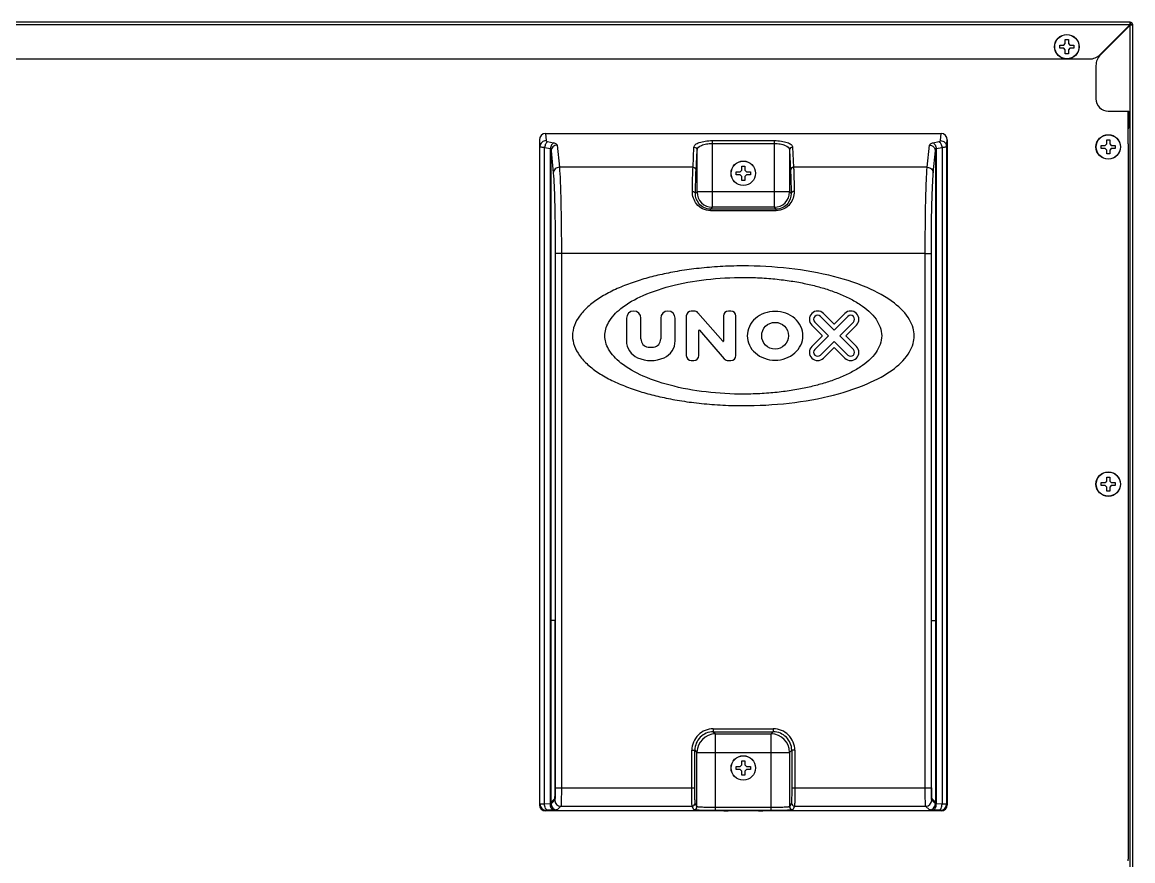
# Model space of a CAD drawing. Header units: millimetres. Extents: x 361 to 5577, y 463 to 3774.
# Drawn here: x 802.3 to 1164.4, y 2114 to 2387.6 of the extents above; entities that cross this region are included whole.
import ezdxf

# ---------------------------------------------------------------- set-up
doc = ezdxf.new("R2010")
doc.units = ezdxf.units.MM
doc.header["$LTSCALE"] = 330
doc.layers.get('0').update_dxf_attribs({"linetype": 'CONTINUOUS'})
doc.layers.add('ASSI', color=7, linetype='CONTINUOUS')
doc.layers.add('GEOM', color=7, linetype='CONTINUOUS')

msp = doc.modelspace()

# ---------------------------------------------------------------- linework, layer by layer
at = {"color": 7, "linetype": 'Continuous'}
for p, q in [((1163.48, 2387.57), (365.28, 2387.57)), ((1153.74, 2377.03), (1163.38, 2386.67)), ((1163.48, 2386.57), (1153.84, 2376.93)), ((1163.48, 2387.57), (1163.48, 2387.37)), ((1163.48, 2387.37), (1163.48, 2386.74)), ((1164.19, 2386.67), (1163.56, 2386.67)), ((1164.38, 2386.67), (1164.19, 2386.67)), ((1164.38, 1986.47), (1164.38, 2386.67)), ((1161.85, 2385.02), (1161.85, 2385.14)), ((1162.5, 2385.59), (1162.3, 2385.59)), ((1140.58, 2380.07), (1141.88, 2380.07)), ((1140.58, 2379.07), (1140.58, 2380.07)), ((1141.88, 2380.07), (1142.38, 2380.57)), ((1142.38, 2381.87), (1143.38, 2381.87)), ((1142.38, 2380.57), (1142.38, 2381.87)), ((1143.38, 2381.87), (1143.38, 2380.57)), ((1143.38, 2380.57), (1143.88, 2380.07)), ((1143.88, 2380.07), (1145.18, 2380.07)), ((1145.18, 2380.07), (1145.18, 2379.07)), ((666.38, 2375.57), (1150.21, 2375.57)), ((1141.88, 2379.07), (1140.58, 2379.07)), ((1142.38, 2378.57), (1141.88, 2379.07)), ((1142.38, 2377.27), (1142.38, 2378.57)), ((1143.38, 2377.27), (1142.38, 2377.27)), ((1143.88, 2379.07), (1143.38, 2378.57)), ((1143.38, 2378.57), (1143.38, 2377.27)), ((1145.18, 2379.07), (1143.88, 2379.07)), ((1152.38, 2373.39), (1152.38, 2362.56)), ((1156.38, 2358.56), (1163.1, 2358.56)), ((1163.1, 2352.96), (1163.1, 2358.56)), ((1162.88, 2352.96), (1163.1, 2352.96)), ((1154.08, 2347.37), (1155.38, 2347.37)), ((1154.08, 2346.37), (1154.08, 2347.37)), ((1155.38, 2347.37), (1155.88, 2347.87)), ((1155.88, 2349.17), (1156.88, 2349.17)), ((1155.88, 2347.87), (1155.88, 2349.17)), ((1156.88, 2349.17), (1156.88, 2347.87)), ((1156.88, 2347.87), (1157.38, 2347.37)), ((1157.38, 2347.37), (1158.68, 2347.37)), ((1158.68, 2347.37), (1158.68, 2346.37)), ((1162.88, 2347.9), (1162.88, 2121.77)), ((1155.38, 2346.37), (1154.08, 2346.37)), ((1155.88, 2345.87), (1155.38, 2346.37)), ((1155.88, 2344.57), (1155.88, 2345.87)), ((1156.88, 2344.57), (1155.88, 2344.57)), ((1157.38, 2346.37), (1156.88, 2345.87)), ((1156.88, 2345.87), (1156.88, 2344.57)), ((1158.68, 2346.37), (1157.38, 2346.37)), ((1036.88, 2340.57), (1037.88, 2340.57)), ((1036.88, 2339.27), (1036.88, 2340.57)), ((1037.88, 2340.57), (1037.88, 2339.27)), ((1035.08, 2338.77), (1036.38, 2338.77)), ((1035.08, 2337.77), (1035.08, 2338.77)), ((1036.38, 2337.77), (1035.08, 2337.77)), ((1036.38, 2338.77), (1036.88, 2339.27)), ((1036.88, 2337.27), (1036.38, 2337.77)), ((1036.88, 2335.97), (1036.88, 2337.27)), ((1037.88, 2335.97), (1036.88, 2335.97)), ((1037.88, 2339.27), (1038.38, 2338.77)), ((1038.38, 2337.77), (1037.88, 2337.27)), ((1037.88, 2337.27), (1037.88, 2335.97)), ((1038.38, 2338.77), (1039.68, 2338.77)), ((1039.68, 2337.77), (1038.38, 2337.77)), ((1039.68, 2338.77), (1039.68, 2337.77)), ((1155.88, 2239.17), (1156.88, 2239.17)), ((1155.88, 2237.87), (1155.88, 2239.17)), ((1156.88, 2239.17), (1156.88, 2237.87)), ((1154.08, 2237.37), (1155.38, 2237.37)), ((1154.08, 2236.37), (1154.08, 2237.37)), ((1155.38, 2236.37), (1154.08, 2236.37)), ((1155.38, 2237.37), (1155.88, 2237.87)), ((1155.88, 2235.87), (1155.38, 2236.37)), ((1155.88, 2234.57), (1155.88, 2235.87)), ((1156.88, 2234.57), (1155.88, 2234.57)), ((1156.88, 2237.87), (1157.38, 2237.37)), ((1157.38, 2236.37), (1156.88, 2235.87)), ((1156.88, 2235.87), (1156.88, 2234.57)), ((1157.38, 2237.37), (1158.68, 2237.37)), ((1158.68, 2236.37), (1157.38, 2236.37)), ((1158.68, 2237.37), (1158.68, 2236.37)), ((1035.08, 2144.77), (1036.38, 2144.77)), ((1035.08, 2143.77), (1035.08, 2144.77)), ((1036.38, 2144.77), (1036.88, 2145.27)), ((1036.88, 2146.57), (1037.88, 2146.57)), ((1036.88, 2145.27), (1036.88, 2146.57)), ((1037.88, 2146.57), (1037.88, 2145.27)), ((1037.88, 2145.27), (1038.38, 2144.77)), ((1038.38, 2144.77), (1039.68, 2144.77)), ((1039.68, 2144.77), (1039.68, 2143.77)), ((1036.38, 2143.77), (1035.08, 2143.77)), ((1036.88, 2143.27), (1036.38, 2143.77)), ((1036.88, 2141.97), (1036.88, 2143.27)), ((1037.88, 2141.97), (1036.88, 2141.97)), ((1038.38, 2143.77), (1037.88, 2143.27)), ((1037.88, 2143.27), (1037.88, 2141.97)), ((1039.68, 2143.77), (1038.38, 2143.77))]:
    msp.add_line(p, q, dxfattribs=at)
at = {"color": 9, "linetype": 'Continuous'}
for p, q in [((1163.38, 2386.67), (666.38, 2386.67)), ((1163.48, 1986.47), (1163.48, 2386.57))]:
    msp.add_line(p, q, dxfattribs=at)
at = {"color": 7, "linetype": 'Continuous'}
for centre, radius, start, end in [((1163.48, 2386.67), 0.9, 0, 90), ((1163.48, 2386.67), 0.1, 0, 90), ((1159.88, 2382.77), 3, 47.7026, 50.4171), ((1162.34, 2385.57), 1, 39.4674, 47.6574), ((1150.21, 2380.57), 5, 270, 315), ((1157.38, 2373.39), 5, 135, 180), ((1156.38, 2362.56), 4, 180, 270)]:
    msp.add_arc(centre, radius, start, end, dxfattribs=at)
for points, knots in [([(1163.48, 2387.37), (1163.47, 2387.33), (1163.43, 2387.09), (1163.4, 2386.85), (1163.38, 2386.67)], [0, 0, 0, 0, 0.202336, 1, 1, 1, 1]), ([(1163.48, 2386.74), (1163.47, 2386.74), (1163.47, 2386.74), (1163.46, 2386.73), (1163.45, 2386.73)], [0, 0, 0, 0, 0.491698, 1, 1, 1, 1]), ([(1164.19, 2386.67), (1164.14, 2386.66), (1163.91, 2386.62), (1163.67, 2386.59), (1163.48, 2386.57)], [0, 0, 0, 0, 0.202336, 1, 1, 1, 1]), ([(1163.56, 2386.67), (1163.55, 2386.66), (1163.55, 2386.65), (1163.54, 2386.64), (1163.54, 2386.64)], [0, 0, 0, 0, 0.491698, 1, 1, 1, 1])]:
    msp.add_open_spline(points, degree=3, knots=knots, dxfattribs=at)
for points in [[(1163.45, 2386.73), (1163.43, 2386.71), (1163.4, 2386.69), (1163.38, 2386.67)], [(1163.52, 2386.62), (1163.51, 2386.6), (1163.49, 2386.58), (1163.48, 2386.57)], [(1163.54, 2386.64), (1163.54, 2386.63), (1163.53, 2386.62), (1163.52, 2386.62)]]:
    msp.add_open_spline(points, degree=3, dxfattribs=at)
at = {"layer": 'ASSI', "color": 7, "linetype": 'Continuous'}
for centre in [(1142.88, 2379.57), (1156.38, 2346.87), (1037.38, 2338.27), (1156.38, 2236.87), (1037.38, 2144.27)]:
    msp.add_circle(centre, 4, dxfattribs=at)
at = {"layer": 'ASSI', "color": 9, "linetype": 'Continuous'}
for centre in [(1142.88, 2379.57), (1156.38, 2346.87), (1037.38, 2338.27), (1156.38, 2236.87), (1037.38, 2144.27)]:
    msp.add_circle(centre, 3.95, dxfattribs=at)
at = {"layer": 'GEOM', "color": 7, "linetype": 'Continuous'}
for p, q in [((1162.88, 2347.9), (1162.88, 2358.56)), ((972.86, 2351.27), (1101.9, 2351.27)), ((970.88, 2349.16), (970.88, 2132.26)), ((1103.88, 2349.16), (1103.88, 2132.26)), ((1021.35, 2293.34), (1020.42, 2293.34)), ((1030.68, 2283.46), (1022.57, 2292.79)), ((1033.34, 2293.34), (1032.53, 2293.34)), ((1066.89, 2289.17), (1063.51, 2292.55)), ((1070.47, 2292.55), (1067.09, 2289.17)), ((999.29, 2290.99), (999.29, 2283.64)), ((1004, 2284.23), (1004, 2290.99)), ((1010.46, 2290.99), (1010.46, 2284.23)), ((1015.17, 2283.64), (1015.17, 2290.99)), ((1018.8, 2291.73), (1018.8, 2278.8)), ((1030.92, 2291.73), (1030.92, 2283.54)), ((1034.96, 2278.8), (1034.96, 2291.73)), ((1059.7, 2288.75), (1063.09, 2285.36)), ((1065.17, 2285.27), (1060.7, 2289.74)), ((1062.52, 2291.56), (1066.99, 2287.08)), ((1066.99, 2287.08), (1071.46, 2291.56)), ((1073.28, 2289.74), (1068.81, 2285.27)), ((1070.89, 2285.36), (1074.28, 2288.75)), ((1022.84, 2278.8), (1022.84, 2286.99)), ((1023.08, 2287.07), (1031.19, 2277.74)), ((1063.09, 2285.17), (1059.7, 2281.78)), ((1060.7, 2280.79), (1065.17, 2285.27)), ((1068.81, 2285.27), (1073.28, 2280.79)), ((1074.28, 2281.78), (1070.89, 2285.17)), ((1066.99, 2283.45), (1062.52, 2278.97)), ((1071.46, 2278.97), (1066.99, 2283.45)), ((1063.51, 2277.98), (1066.89, 2281.36)), ((1067.09, 2281.36), (1070.47, 2277.98)), ((1020.42, 2277.19), (1021.23, 2277.19)), ((1032.41, 2277.19), (1033.34, 2277.19)), ((976.04, 2192.33), (974.72, 2192.33)), ((974.72, 2133.11), (974.72, 2192.33)), ((976.04, 2137.81), (976.04, 2192.33)), ((1098.72, 2192.33), (1100.04, 2192.33)), ((1098.72, 2137.81), (1098.72, 2192.33)), ((1100.04, 2192.33), (1100.04, 2133.11)), ((974.72, 2133.11), (975.92, 2134.31)), ((1100.04, 2133.11), (1098.84, 2134.31)), ((1031.05, 2130.27), (972.88, 2130.27)), ((1040.88, 2130.33), (1033.88, 2130.33)), ((1101.88, 2130.27), (1043.71, 2130.27)), ((1162.88, 2121.77), (1162.88, 2114.54))]:
    msp.add_line(p, q, dxfattribs=at)
at = {"layer": 'GEOM', "color": 9, "linetype": 'Continuous'}
for p, q in [((972.86, 2351.27), (973.08, 2348.92)), ((1101.68, 2348.92), (1101.9, 2351.27)), ((970.88, 2349.16), (971.08, 2347.04)), ((971.08, 2132.47), (971.08, 2347.04)), ((972.58, 2132.5), (972.58, 2346.74)), ((972.58, 2346.74), (974.47, 2346.34)), ((973.58, 2348.62), (975.47, 2348.22)), ((976.72, 2347.46), (977.41, 2340.25)), ((1020.98, 2340.25), (1021.29, 2346.81)), ((1027.29, 2348.96), (1047.47, 2348.96)), ((1027.29, 2327.18), (1027.29, 2348.96)), ((1027.29, 2348.02), (1047.47, 2348.02)), ((1047.47, 2348.96), (1047.47, 2327.18)), ((1053.46, 2346.81), (1053.78, 2340.25)), ((1097.34, 2340.25), (1098.04, 2347.46)), ((1099.28, 2348.22), (1101.18, 2348.62)), ((1100.28, 2346.34), (1102.18, 2346.74)), ((1102.18, 2346.74), (1102.18, 2132.5)), ((1103.67, 2347.04), (1103.88, 2349.16)), ((1103.67, 2347.04), (1103.67, 2132.47)), ((974.47, 2132.53), (974.47, 2346.34)), ((974.72, 2192.33), (974.72, 2345.58)), ((974.72, 2345.58), (975.41, 2338.37)), ((1021.98, 2339.31), (1022.29, 2345.87)), ((1022.29, 2332.18), (1022.29, 2345.87)), ((1052.46, 2345.87), (1052.78, 2339.31)), ((1052.46, 2345.87), (1052.46, 2332.18)), ((1099.34, 2338.37), (1100.04, 2345.58)), ((1100.04, 2345.58), (1100.04, 2192.33)), ((1100.28, 2346.34), (1100.28, 2132.53)), ((1020.98, 2340.25), (977.41, 2340.25)), ((1097.34, 2340.25), (1053.78, 2340.25)), ((1021.78, 2331.66), (1022.29, 2332.18)), ((1052.46, 2332.18), (1022.29, 2332.18)), ((1052.98, 2331.66), (1052.46, 2332.18)), ((1026.7, 2326.59), (1027.29, 2327.18)), ((1048.05, 2326.59), (1026.7, 2326.59)), ((1026.7, 2326.06), (1026.7, 2326.59)), ((1048.05, 2326.06), (1026.7, 2326.06)), ((1047.47, 2327.18), (1027.29, 2327.18)), ((1048.05, 2326.59), (1047.47, 2327.18)), ((1048.05, 2326.06), (1048.05, 2326.59)), ((978.06, 2312.06), (976.06, 2312.06)), ((976.06, 2312.06), (976.06, 2137.81)), ((1096.7, 2312.06), (978.06, 2312.06)), ((978.06, 2312.06), (978.06, 2137.81)), ((1096.7, 2312.06), (1098.7, 2312.06)), ((1096.7, 2137.81), (1096.7, 2312.06)), ((1098.7, 2137.81), (1098.7, 2312.06)), ((1027.59, 2157.05), (1047.17, 2157.05)), ((1027.59, 2157.05), (1027.59, 2156.05)), ((1027.59, 2156.05), (1047.17, 2156.05)), ((1027.59, 2156.05), (1028.27, 2155.37)), ((1028.27, 2155.37), (1046.48, 2155.37)), ((1028.27, 2130.37), (1028.27, 2155.37)), ((1047.17, 2156.05), (1046.48, 2155.37)), ((1046.48, 2130.37), (1046.48, 2155.37)), ((1047.17, 2157.05), (1047.17, 2156.05)), ((1020.59, 2150.05), (1021.59, 2150.05)), ((1020.59, 2137.81), (1020.59, 2150.05)), ((1021.59, 2150.05), (1022.28, 2149.37)), ((1021.59, 2137.81), (1021.59, 2150.05)), ((1022.28, 2149.37), (1052.48, 2149.37)), ((1022.28, 2131.61), (1022.28, 2149.37)), ((1053.16, 2150.05), (1052.48, 2149.37)), ((1052.48, 2149.37), (1052.48, 2131.61)), ((1054.16, 2150.05), (1053.16, 2150.05)), ((1053.16, 2150.05), (1053.16, 2137.81)), ((1054.16, 2150.05), (1054.16, 2137.81)), ((976.06, 2137.81), (1021.59, 2137.81)), ((1053.16, 2137.81), (1098.7, 2137.81)), ((975.92, 2133.81), (974.72, 2132.61)), ((974.72, 2132.61), (974.72, 2133.11)), ((1100.04, 2132.61), (1098.83, 2133.81)), ((1100.04, 2133.11), (1100.04, 2132.61)), ((971.08, 2132.47), (970.88, 2132.26)), ((974.47, 2132.53), (972.58, 2132.5)), ((973.08, 2130.47), (972.88, 2130.27)), ((975.47, 2130.54), (973.58, 2130.5)), ((977.92, 2131.81), (976.72, 2130.61)), ((977.92, 2131.81), (1020.68, 2131.81)), ((1021.28, 2130.61), (1020.68, 2131.81)), ((1022.28, 2131.61), (1021.68, 2132.81)), ((1046.48, 2131.37), (1028.27, 2131.37)), ((1046.48, 2130.37), (1028.27, 2130.37)), ((1053.08, 2132.81), (1052.48, 2131.61)), ((1054.08, 2131.81), (1053.48, 2130.61)), ((1054.08, 2131.81), (1096.84, 2131.81)), ((1098.04, 2130.61), (1096.84, 2131.81)), ((1101.18, 2130.5), (1099.28, 2130.54)), ((1102.18, 2132.5), (1100.28, 2132.53)), ((1101.88, 2130.27), (1101.68, 2130.47)), ((1103.88, 2132.26), (1103.67, 2132.47))]:
    msp.add_line(p, q, dxfattribs=at)
at = {"layer": 'GEOM', "color": 7, "linetype": 'Continuous'}
msp.add_circle((1047.74, 2285.27), 4.37, dxfattribs=at)
at = {"layer": 'GEOM', "color": 9, "linetype": 'Continuous'}
for centre, radius, start, end in [((1027.29, 2332.18), 5, 180.0211, 269.9789), ((1047.46, 2332.18), 5, 270.0211, 359.9789), ((1027.59, 2150.05), 7, 89.9969, 180.0031), ((1027.59, 2150.05), 6, 89.9929, 180.0071), ((1028.28, 2149.37), 6, 90.0211, 179.9789), ((1046.48, 2149.37), 6, 0.0211, 89.9789), ((1047.17, 2150.05), 7, 359.9969, 90.0031), ((1047.17, 2150.05), 6, 359.9929, 90.0071), ((977.92, 2133.81), 2, 180.0842, 269.9158), ((1096.83, 2133.81), 2, 270.0842, 359.9158), ((973.08, 2132.47), 2, 180.0842, 269.9158), ((976.72, 2132.61), 2, 180.0842, 269.9158), ((1020.68, 2132.81), 1, 270.029, 359.9448), ((1021.28, 2131.61), 1, 270.029, 359.9448), ((1053.48, 2131.61), 1, 180.0552, 269.971), ((1054.08, 2132.81), 1, 180.0552, 269.971), ((1098.03, 2132.61), 2, 270.0842, 359.9158), ((1101.67, 2132.47), 2, 270.0842, 359.9158)]:
    msp.add_arc(centre, radius, start, end, dxfattribs=at)
at = {"layer": 'GEOM', "color": 7, "linetype": 'Continuous'}
for centre, radius, start, end in [((1001.64, 2290.99), 2.36, 0, 180), ((1012.81, 2290.99), 2.36, 0, 180), ((1020.42, 2291.73), 1.62, 90, 180), ((1021.35, 2291.73), 1.62, 41, 90), ((1032.53, 2291.73), 1.62, 90, 180), ((1033.34, 2291.73), 1.62, 0, 90), ((1061.61, 2290.65), 2.69, 45, 225), ((1072.37, 2290.65), 2.69, 315, 135), ((1061.61, 2290.65), 1.29, 45, 225), ((1066.99, 2289.26), 0.135, 225, 315), ((1072.37, 2290.65), 1.29, 315, 135), ((1022.98, 2286.99), 0.135, 41, 180), ((1062.99, 2285.27), 0.135, 315, 45), ((1070.99, 2285.27), 0.135, 135, 225), ((1005.34, 2283.64), 6.06, 180, 246.4218), ((1006.69, 2284.23), 2.69, 180, 262.3377), ((1007.23, 2288.23), 6.73, 262.3377, 277.6623), ((1007.77, 2284.23), 2.69, 277.6623, 360), ((1009.11, 2283.64), 6.06, 293.5782, 360), ((1030.78, 2283.54), 0.135, 221, 360), ((1061.61, 2279.88), 2.69, 135, 315), ((1066.99, 2281.27), 0.135, 45, 135), ((1072.37, 2279.88), 2.69, 225, 45), ((1007.23, 2287.96), 10.77, 246.4218, 293.5782), ((1020.42, 2278.8), 1.62, 180, 270), ((1021.23, 2278.8), 1.62, 270, 360), ((1033.34, 2278.8), 1.62, 270, 360), ((1061.61, 2279.88), 1.29, 135, 315), ((1072.37, 2279.88), 1.29, 225, 45), ((1032.41, 2278.8), 1.62, 221, 270), ((1157.88, 2114.54), 5, 353.6598, 360)]:
    msp.add_arc(centre, radius, start, end, dxfattribs=at)
for centre, major_axis, ratio, start_param, end_param in [((972.88, 2349.14), (-0.2, 2.12), 0.939187, -0.089867, 1.468993), ((1101.88, 2349.14), (0.2, 2.12), 0.939187, -1.468993, 0.089867), ((975.92, 2137.81), (0, 3.5), 0.034921, -3.106686, -1.570796), ((1098.84, 2137.81), (0, 3.5), 0.034921, -4.712389, -3.176499), ((972.88, 2132.27), (1.42, 1.42), 0.998783, 2.356803, 3.926382), ((1031.05, 2130.32), (1.5, 0), 0.034921, -1.570796, -0.339837), ((1033.88, 2130.28), (1.5, 0), 0.034921, 1.570796, 2.801756), ((1040.88, 2130.28), (1.5, 0), 0.034921, 0.339837, 1.570796), ((1043.71, 2130.32), (1.5, 0), 0.034921, -2.801756, -1.570796), ((1101.88, 2132.27), (-1.42, 1.42), 0.998783, -3.926382, -2.356803)]:
    msp.add_ellipse(centre, major_axis=major_axis, ratio=ratio, start_param=start_param, end_param=end_param, dxfattribs=at)
at = {"layer": 'GEOM', "color": 9, "linetype": 'Continuous'}
for points, knots in [([(973.08, 2348.92), (972.58, 2348.91), (971.55, 2348.53), (971.09, 2347.52), (971.08, 2347.04)], [0, 0, 0, 0, 0.510722, 1, 1, 1, 1]), ([(971.08, 2347.04), (971.1, 2346.99), (971.27, 2346.92), (971.55, 2346.85), (972.02, 2346.78), (972.38, 2346.75), (972.58, 2346.74)], [0, 0, 0, 0, 0.097778, 0.301691, 0.608062, 1, 1, 1, 1]), ([(973.58, 2348.62), (973.31, 2348.46), (972.86, 2347.83), (972.64, 2347.14), (972.58, 2346.74)], [0, 0, 0, 0, 0.435019, 1, 1, 1, 1]), ([(973.08, 2348.92), (973.08, 2348.89), (973.19, 2348.7), (973.41, 2348.65), (973.58, 2348.62)], [0, 0, 0, 0, 0.161319, 1, 1, 1, 1]), ([(975.47, 2348.22), (975.2, 2348.07), (974.75, 2347.44), (974.54, 2346.74), (974.47, 2346.34)], [0, 0, 0, 0, 0.435019, 1, 1, 1, 1]), ([(976.72, 2347.46), (976.22, 2347.46), (975.19, 2347.08), (974.73, 2346.07), (974.72, 2345.58)], [0, 0, 0, 0, 0.510723, 1, 1, 1, 1]), ([(975.47, 2348.22), (975.78, 2348.15), (976.26, 2348.03), (976.7, 2347.65), (976.72, 2347.46)], [0, 0, 0, 0, 0.633331, 1, 1, 1, 1]), ([(1021.29, 2346.81), (1021.31, 2347.12), (1021.84, 2347.83), (1023.18, 2348.42), (1025.06, 2348.86), (1026.51, 2348.96), (1027.29, 2348.96)], [0, 0, 0, 0, 0.138083, 0.353491, 0.651054, 1, 1, 1, 1]), ([(1021.29, 2346.81), (1021.55, 2346.81), (1022.06, 2346.62), (1022.29, 2346.11), (1022.29, 2345.87)], [0, 0, 0, 0, 0.510881, 1, 1, 1, 1]), ([(1022.29, 2345.87), (1022.32, 2346.56), (1023.63, 2347.45), (1025.39, 2347.9), (1026.63, 2348.02), (1027.29, 2348.02)], [0, 0, 0, 0, 0.359608, 0.654554, 1, 1, 1, 1]), ([(1047.47, 2348.96), (1048.24, 2348.96), (1049.69, 2348.86), (1051.58, 2348.42), (1052.91, 2347.83), (1053.45, 2347.12), (1053.46, 2346.81)], [0, 0, 0, 0, 0.348945, 0.646509, 0.861917, 1, 1, 1, 1]), ([(1047.47, 2348.02), (1048.12, 2348.02), (1049.37, 2347.9), (1051.13, 2347.45), (1052.44, 2346.56), (1052.46, 2345.87)], [0, 0, 0, 0, 0.345445, 0.640391, 1, 1, 1, 1]), ([(1053.46, 2346.81), (1053.21, 2346.81), (1052.7, 2346.62), (1052.47, 2346.11), (1052.46, 2345.87)], [0, 0, 0, 0, 0.510881, 1, 1, 1, 1]), ([(1098.04, 2347.46), (1098.05, 2347.65), (1098.5, 2348.03), (1098.97, 2348.15), (1099.28, 2348.22)], [0, 0, 0, 0, 0.366669, 1, 1, 1, 1]), ([(1098.04, 2347.46), (1098.54, 2347.46), (1099.57, 2347.08), (1100.03, 2346.07), (1100.04, 2345.58)], [0, 0, 0, 0, 0.510723, 1, 1, 1, 1]), ([(1099.28, 2348.22), (1099.56, 2348.07), (1100.01, 2347.44), (1100.22, 2346.74), (1100.28, 2346.34)], [0, 0, 0, 0, 0.435019, 1, 1, 1, 1]), ([(1101.18, 2348.62), (1101.25, 2348.63), (1101.43, 2348.68), (1101.66, 2348.79), (1101.68, 2348.92)], [0, 0, 0, 0, 0.356305, 1, 1, 1, 1]), ([(1101.18, 2348.62), (1101.45, 2348.46), (1101.9, 2347.83), (1102.11, 2347.14), (1102.18, 2346.74)], [0, 0, 0, 0, 0.435018, 1, 1, 1, 1]), ([(1101.68, 2348.92), (1102.18, 2348.91), (1103.21, 2348.53), (1103.67, 2347.52), (1103.67, 2347.04)], [0, 0, 0, 0, 0.510723, 1, 1, 1, 1]), ([(1102.18, 2346.74), (1102.38, 2346.75), (1102.73, 2346.78), (1103.21, 2346.85), (1103.49, 2346.92), (1103.66, 2346.99), (1103.67, 2347.04)], [0, 0, 0, 0, 0.391938, 0.698309, 0.902222, 1, 1, 1, 1]), ([(977.41, 2340.25), (976.91, 2340.25), (975.88, 2339.87), (975.42, 2338.85), (975.41, 2338.37)], [0, 0, 0, 0, 0.510723, 1, 1, 1, 1]), ([(977.41, 2340.25), (977.54, 2338.79), (977.72, 2335.13), (978, 2325.73), (978.06, 2317.8), (978.06, 2312.06)], [0, 0, 0, 0, 0.155881, 0.389764, 1, 1, 1, 1]), ([(1020.78, 2332.34), (1020.79, 2333.17), (1020.84, 2335.81), (1020.89, 2338.45), (1020.98, 2340.25)], [0, 0, 0, 0, 0.31565, 1, 1, 1, 1]), ([(1020.98, 2340.25), (1021.23, 2340.25), (1021.75, 2340.06), (1021.98, 2339.55), (1021.98, 2339.31)], [0, 0, 0, 0, 0.510881, 1, 1, 1, 1]), ([(1053.78, 2340.25), (1053.53, 2340.25), (1053.01, 2340.06), (1052.78, 2339.55), (1052.78, 2339.31)], [0, 0, 0, 0, 0.510881, 1, 1, 1, 1]), ([(1053.78, 2340.25), (1053.8, 2339.77), (1053.9, 2337.14), (1053.95, 2334.5), (1053.98, 2332.34)], [0, 0, 0, 0, 0.180706, 1, 1, 1, 1]), ([(1096.7, 2312.06), (1096.7, 2317.8), (1096.76, 2325.73), (1097.04, 2335.13), (1097.21, 2338.79), (1097.34, 2340.25)], [0, 0, 0, 0, 0.610236, 0.844119, 1, 1, 1, 1]), ([(1097.34, 2340.25), (1097.85, 2340.25), (1098.87, 2339.87), (1099.34, 2338.85), (1099.34, 2338.37)], [0, 0, 0, 0, 0.510723, 1, 1, 1, 1]), ([(975.41, 2338.37), (975.54, 2337.01), (975.72, 2333.59), (976, 2324.82), (976.06, 2317.41), (976.06, 2312.06)], [0, 0, 0, 0, 0.155909, 0.389791, 1, 1, 1, 1]), ([(1021.78, 2331.66), (1021.79, 2332.47), (1021.84, 2335.02), (1021.89, 2337.57), (1021.98, 2339.31)], [0, 0, 0, 0, 0.315646, 1, 1, 1, 1]), ([(1052.78, 2339.31), (1052.8, 2338.85), (1052.9, 2336.3), (1052.95, 2333.75), (1052.98, 2331.66)], [0, 0, 0, 0, 0.180712, 1, 1, 1, 1]), ([(1098.7, 2312.06), (1098.7, 2317.41), (1098.76, 2324.82), (1099.04, 2333.59), (1099.21, 2337.01), (1099.34, 2338.37)], [0, 0, 0, 0, 0.610209, 0.844091, 1, 1, 1, 1]), ([(1026.7, 2326.06), (1025.82, 2326.06), (1024.06, 2326.48), (1021.54, 2328.52), (1020.76, 2330.9), (1020.78, 2332.34)], [0, 0, 0, 0, 0.280668, 0.54602, 1, 1, 1, 1]), ([(1020.78, 2332.34), (1021.02, 2332.34), (1021.47, 2332.25), (1021.77, 2331.85), (1021.78, 2331.66)], [0, 0, 0, 0, 0.565967, 1, 1, 1, 1]), ([(1053.98, 2332.34), (1054, 2330.9), (1053.21, 2328.52), (1050.7, 2326.48), (1048.94, 2326.06), (1048.05, 2326.06)], [0, 0, 0, 0, 0.453951, 0.719302, 1, 1, 1, 1]), ([(1053.98, 2332.34), (1053.74, 2332.34), (1053.29, 2332.25), (1052.98, 2331.85), (1052.98, 2331.66)], [0, 0, 0, 0, 0.56597, 1, 1, 1, 1]), ([(1026.7, 2326.59), (1025.95, 2326.59), (1024.47, 2326.94), (1022.4, 2328.6), (1021.76, 2330.52), (1021.78, 2331.66)], [0, 0, 0, 0, 0.291014, 0.559893, 1, 1, 1, 1]), ([(1052.98, 2331.66), (1053, 2330.52), (1052.36, 2328.6), (1050.28, 2326.94), (1048.81, 2326.59), (1048.05, 2326.59)], [0, 0, 0, 0, 0.440081, 0.708954, 1, 1, 1, 1]), ([(976.06, 2137.81), (976.06, 2137.31), (976.05, 2136.38), (976.03, 2135.29), (976, 2134.57), (975.98, 2134.19), (975.95, 2133.96), (975.95, 2133.83), (975.92, 2133.81)], [0, 0, 0, 0, 0.374357, 0.694186, 0.818633, 0.913083, 0.974152, 1, 1, 1, 1]), ([(978.06, 2137.81), (978.06, 2137.06), (978.05, 2135.67), (978.03, 2134.03), (978, 2132.95), (977.99, 2132.39), (977.94, 2132.04), (977.95, 2131.85), (977.92, 2131.81)], [0, 0, 0, 0, 0.374627, 0.694679, 0.819193, 0.913644, 0.974598, 1, 1, 1, 1]), ([(1020.68, 2131.81), (1020.66, 2131.86), (1020.67, 2132.03), (1020.64, 2132.39), (1020.63, 2132.95), (1020.61, 2134.03), (1020.6, 2135.67), (1020.59, 2137.06), (1020.59, 2137.81)], [0, 0, 0, 0, 0.025181, 0.086079, 0.180531, 0.305078, 0.625241, 1, 1, 1, 1]), ([(1021.68, 2132.81), (1021.66, 2132.85), (1021.66, 2133), (1021.64, 2133.29), (1021.63, 2133.76), (1021.61, 2134.66), (1021.6, 2136.02), (1021.59, 2137.18), (1021.59, 2137.81)], [0, 0, 0, 0, 0.025242, 0.086158, 0.18061, 0.305146, 0.625282, 1, 1, 1, 1]), ([(1053.16, 2137.81), (1053.16, 2137.18), (1053.16, 2136.02), (1053.15, 2134.66), (1053.13, 2133.76), (1053.12, 2133.29), (1053.09, 2133), (1053.1, 2132.85), (1053.08, 2132.81)], [0, 0, 0, 0, 0.374718, 0.694854, 0.81939, 0.913842, 0.974758, 1, 1, 1, 1]), ([(1054.16, 2137.81), (1054.16, 2137.06), (1054.16, 2135.67), (1054.15, 2134.03), (1054.13, 2132.95), (1054.12, 2132.39), (1054.09, 2132.03), (1054.1, 2131.86), (1054.08, 2131.81)], [0, 0, 0, 0, 0.374759, 0.694922, 0.819469, 0.913921, 0.974819, 1, 1, 1, 1]), ([(1096.84, 2131.81), (1096.81, 2131.85), (1096.81, 2132.04), (1096.77, 2132.39), (1096.76, 2132.95), (1096.73, 2134.03), (1096.71, 2135.67), (1096.7, 2137.06), (1096.7, 2137.81)], [0, 0, 0, 0, 0.025402, 0.086356, 0.180807, 0.305321, 0.625373, 1, 1, 1, 1]), ([(1098.83, 2133.81), (1098.81, 2133.83), (1098.81, 2133.96), (1098.77, 2134.19), (1098.76, 2134.57), (1098.73, 2135.29), (1098.71, 2136.38), (1098.7, 2137.31), (1098.7, 2137.81)], [0, 0, 0, 0, 0.025848, 0.086917, 0.181367, 0.305814, 0.625643, 1, 1, 1, 1]), ([(972.58, 2132.5), (972.22, 2132.49), (971.76, 2132.5), (971.27, 2132.47), (971.12, 2132.48), (971.08, 2132.47)], [0, 0, 0, 0, 0.715028, 0.918581, 1, 1, 1, 1]), ([(973.58, 2130.5), (973.27, 2130.52), (972.68, 2131.26), (972.59, 2132.02), (972.58, 2132.5)], [0, 0, 0, 0, 0.393223, 1, 1, 1, 1]), ([(973.58, 2130.5), (973.46, 2130.5), (973.31, 2130.46), (973.11, 2130.5), (973.08, 2130.47)], [0, 0, 0, 0, 0.713951, 1, 1, 1, 1]), ([(974.72, 2132.61), (974.72, 2132.58), (974.61, 2132.55), (974.53, 2132.54), (974.47, 2132.53)], [0, 0, 0, 0, 0.311407, 1, 1, 1, 1]), ([(975.47, 2130.54), (975.16, 2130.55), (974.57, 2131.3), (974.48, 2132.06), (974.47, 2132.53)], [0, 0, 0, 0, 0.393223, 1, 1, 1, 1]), ([(976.72, 2130.61), (976.7, 2130.58), (976.56, 2130.59), (976.33, 2130.56), (975.94, 2130.55), (975.64, 2130.54), (975.47, 2130.54)], [0, 0, 0, 0, 0.082853, 0.286413, 0.598689, 1, 1, 1, 1]), ([(1028.27, 2130.37), (1027.39, 2130.37), (1026.11, 2130.38), (1024.47, 2130.41), (1023.43, 2130.43), (1022.58, 2130.48), (1021.91, 2130.5), (1021.54, 2130.57), (1021.3, 2130.56), (1021.28, 2130.61)], [0, 0, 0, 0, 0.378159, 0.549387, 0.699997, 0.824324, 0.91776, 0.976895, 1, 1, 1, 1]), ([(1028.27, 2131.37), (1027.52, 2131.37), (1026.42, 2131.38), (1025.02, 2131.41), (1024.12, 2131.43), (1023.39, 2131.48), (1022.81, 2131.5), (1022.5, 2131.56), (1022.29, 2131.57), (1022.28, 2131.61)], [0, 0, 0, 0, 0.377968, 0.549105, 0.699638, 0.82392, 0.917353, 0.976563, 1, 1, 1, 1]), ([(1052.48, 2131.61), (1052.46, 2131.57), (1052.25, 2131.56), (1051.94, 2131.5), (1051.37, 2131.48), (1050.64, 2131.43), (1049.74, 2131.41), (1048.34, 2131.38), (1047.24, 2131.37), (1046.48, 2131.37)], [0, 0, 0, 0, 0.023437, 0.082647, 0.17608, 0.300362, 0.450895, 0.622032, 1, 1, 1, 1]), ([(1053.48, 2130.61), (1053.46, 2130.56), (1053.21, 2130.57), (1052.85, 2130.5), (1052.18, 2130.48), (1051.33, 2130.43), (1050.28, 2130.41), (1048.65, 2130.38), (1047.37, 2130.37), (1046.48, 2130.37)], [0, 0, 0, 0, 0.023105, 0.08224, 0.175676, 0.300003, 0.450613, 0.621841, 1, 1, 1, 1]), ([(1099.28, 2130.54), (1099.12, 2130.54), (1098.82, 2130.55), (1098.43, 2130.56), (1098.2, 2130.59), (1098.06, 2130.58), (1098.04, 2130.61)], [0, 0, 0, 0, 0.401313, 0.713586, 0.917151, 1, 1, 1, 1]), ([(1099.28, 2130.54), (1099.59, 2130.55), (1100.19, 2131.3), (1100.28, 2132.06), (1100.28, 2132.53)], [0, 0, 0, 0, 0.393223, 1, 1, 1, 1]), ([(1100.28, 2132.53), (1100.22, 2132.54), (1100.15, 2132.55), (1100.04, 2132.58), (1100.04, 2132.61)], [0, 0, 0, 0, 0.688593, 1, 1, 1, 1]), ([(1101.18, 2130.5), (1101.48, 2130.52), (1102.08, 2131.26), (1102.17, 2132.02), (1102.18, 2132.5)], [0, 0, 0, 0, 0.393223, 1, 1, 1, 1]), ([(1101.68, 2130.47), (1101.64, 2130.5), (1101.45, 2130.46), (1101.3, 2130.5), (1101.18, 2130.5)], [0, 0, 0, 0, 0.286049, 1, 1, 1, 1]), ([(1103.67, 2132.47), (1103.64, 2132.48), (1103.49, 2132.47), (1103, 2132.5), (1102.53, 2132.49), (1102.18, 2132.5)], [0, 0, 0, 0, 0.081419, 0.284972, 1, 1, 1, 1])]:
    msp.add_open_spline(points, degree=3, knots=knots, dxfattribs=at)
for points in [[(974.47, 2346.34), (974.66, 2346.15), (974.72, 2345.85), (974.72, 2345.58)], [(1100.04, 2345.58), (1100.04, 2345.85), (1100.1, 2346.15), (1100.28, 2346.34)]]:
    msp.add_open_spline(points, degree=3, dxfattribs=at)
at = {"layer": 'GEOM', "color": 7, "linetype": 'Continuous'}
for points, knots in [([(1093.07, 2285.27), (1093.07, 2286.12), (1092.81, 2287.94), (1091.09, 2291.89), (1086.1, 2296.85), (1076.98, 2301.68), (1064.7, 2305.46), (1050.39, 2307.71), (1037.9, 2308.21), (1028.16, 2307.79), (1021.43, 2307.15), (1016.17, 2306.36), (1012.27, 2305.61), (1009.55, 2305.01), (1006.92, 2304.35), (1003.48, 2303.38), (999.3, 2301.96), (994.57, 2299.93), (990.31, 2297.57), (986.71, 2294.88), (983.18, 2291.17), (981.69, 2287.54), (981.69, 2285.27)], [0, 0, 0, 0, 0.019941, 0.042354, 0.099604, 0.179479, 0.281703, 0.398223, 0.516716, 0.573001, 0.625808, 0.674436, 0.697057, 0.718516, 0.739445, 0.760411, 0.802011, 0.842362, 0.880468, 0.915456, 0.946829, 1, 1, 1, 1]), ([(992.26, 2285.27), (992.26, 2285.98), (992.46, 2287.5), (993.85, 2290.79), (997.88, 2294.93), (1005.27, 2298.98), (1015.23, 2302.14), (1026.83, 2304.02), (1036.96, 2304.43), (1044.85, 2304.09), (1050.3, 2303.55), (1054.56, 2302.89), (1057.72, 2302.27), (1059.92, 2301.77), (1062.06, 2301.21), (1064.85, 2300.4), (1068.23, 2299.22), (1072.07, 2297.52), (1076.46, 2294.99), (1080.82, 2291.37), (1082.5, 2287.16), (1082.5, 2285.27)], [0, 0, 0, 0, 0.020426, 0.043294, 0.101168, 0.181166, 0.283064, 0.398962, 0.516733, 0.572675, 0.625172, 0.673535, 0.696042, 0.717401, 0.73824, 0.759127, 0.800607, 0.840911, 0.879072, 0.945685, 1, 1, 1, 1]), ([(1056.83, 2285.27), (1056.83, 2286.3), (1056.33, 2288.45), (1054.26, 2291.08), (1051.25, 2292.81), (1047.74, 2293.41), (1044.23, 2292.81), (1041.22, 2291.08), (1039.16, 2288.45), (1038.66, 2286.3), (1038.66, 2285.27)], [0, 0, 0, 0, 0.117152, 0.239047, 0.367351, 0.5, 0.632649, 0.760953, 0.882848, 1, 1, 1, 1]), ([(981.69, 2285.27), (981.69, 2282.99), (983.18, 2279.36), (986.71, 2275.65), (990.31, 2272.96), (994.57, 2270.6), (999.3, 2268.57), (1003.48, 2267.15), (1006.92, 2266.18), (1009.55, 2265.52), (1012.27, 2264.92), (1016.17, 2264.17), (1021.43, 2263.38), (1028.16, 2262.74), (1037.9, 2262.32), (1050.39, 2262.82), (1064.7, 2265.07), (1076.98, 2268.85), (1086.1, 2273.68), (1091.09, 2278.64), (1092.81, 2282.59), (1093.07, 2284.41), (1093.07, 2285.27)], [0, 0, 0, 0, 0.053171, 0.084544, 0.119532, 0.157638, 0.197989, 0.239589, 0.260555, 0.281484, 0.302943, 0.325564, 0.374192, 0.426999, 0.483284, 0.601777, 0.718297, 0.820521, 0.900396, 0.957646, 0.980059, 1, 1, 1, 1]), ([(1082.5, 2285.27), (1082.5, 2283.37), (1080.82, 2279.16), (1076.46, 2275.54), (1072.07, 2273.01), (1068.23, 2271.31), (1064.85, 2270.13), (1062.06, 2269.32), (1059.92, 2268.76), (1057.72, 2268.26), (1054.56, 2267.64), (1050.3, 2266.98), (1044.85, 2266.44), (1036.96, 2266.1), (1026.83, 2266.51), (1015.23, 2268.39), (1005.27, 2271.55), (997.88, 2275.6), (993.85, 2279.74), (992.46, 2283.03), (992.26, 2284.55), (992.26, 2285.27)], [0, 0, 0, 0, 0.054315, 0.120928, 0.159089, 0.199393, 0.240873, 0.26176, 0.282599, 0.303958, 0.326465, 0.374828, 0.427325, 0.483267, 0.601038, 0.716936, 0.818834, 0.898832, 0.956706, 0.979574, 1, 1, 1, 1]), ([(1038.66, 2285.27), (1038.66, 2284.23), (1039.16, 2282.08), (1041.22, 2279.45), (1044.23, 2277.72), (1047.74, 2277.12), (1051.25, 2277.72), (1054.26, 2279.45), (1056.33, 2282.08), (1056.83, 2284.23), (1056.83, 2285.27)], [0, 0, 0, 0, 0.117152, 0.239047, 0.367351, 0.5, 0.632649, 0.760953, 0.882848, 1, 1, 1, 1])]:
    msp.add_open_spline(points, degree=3, knots=knots, dxfattribs=at)

doc.saveas('drawing.dxf')
